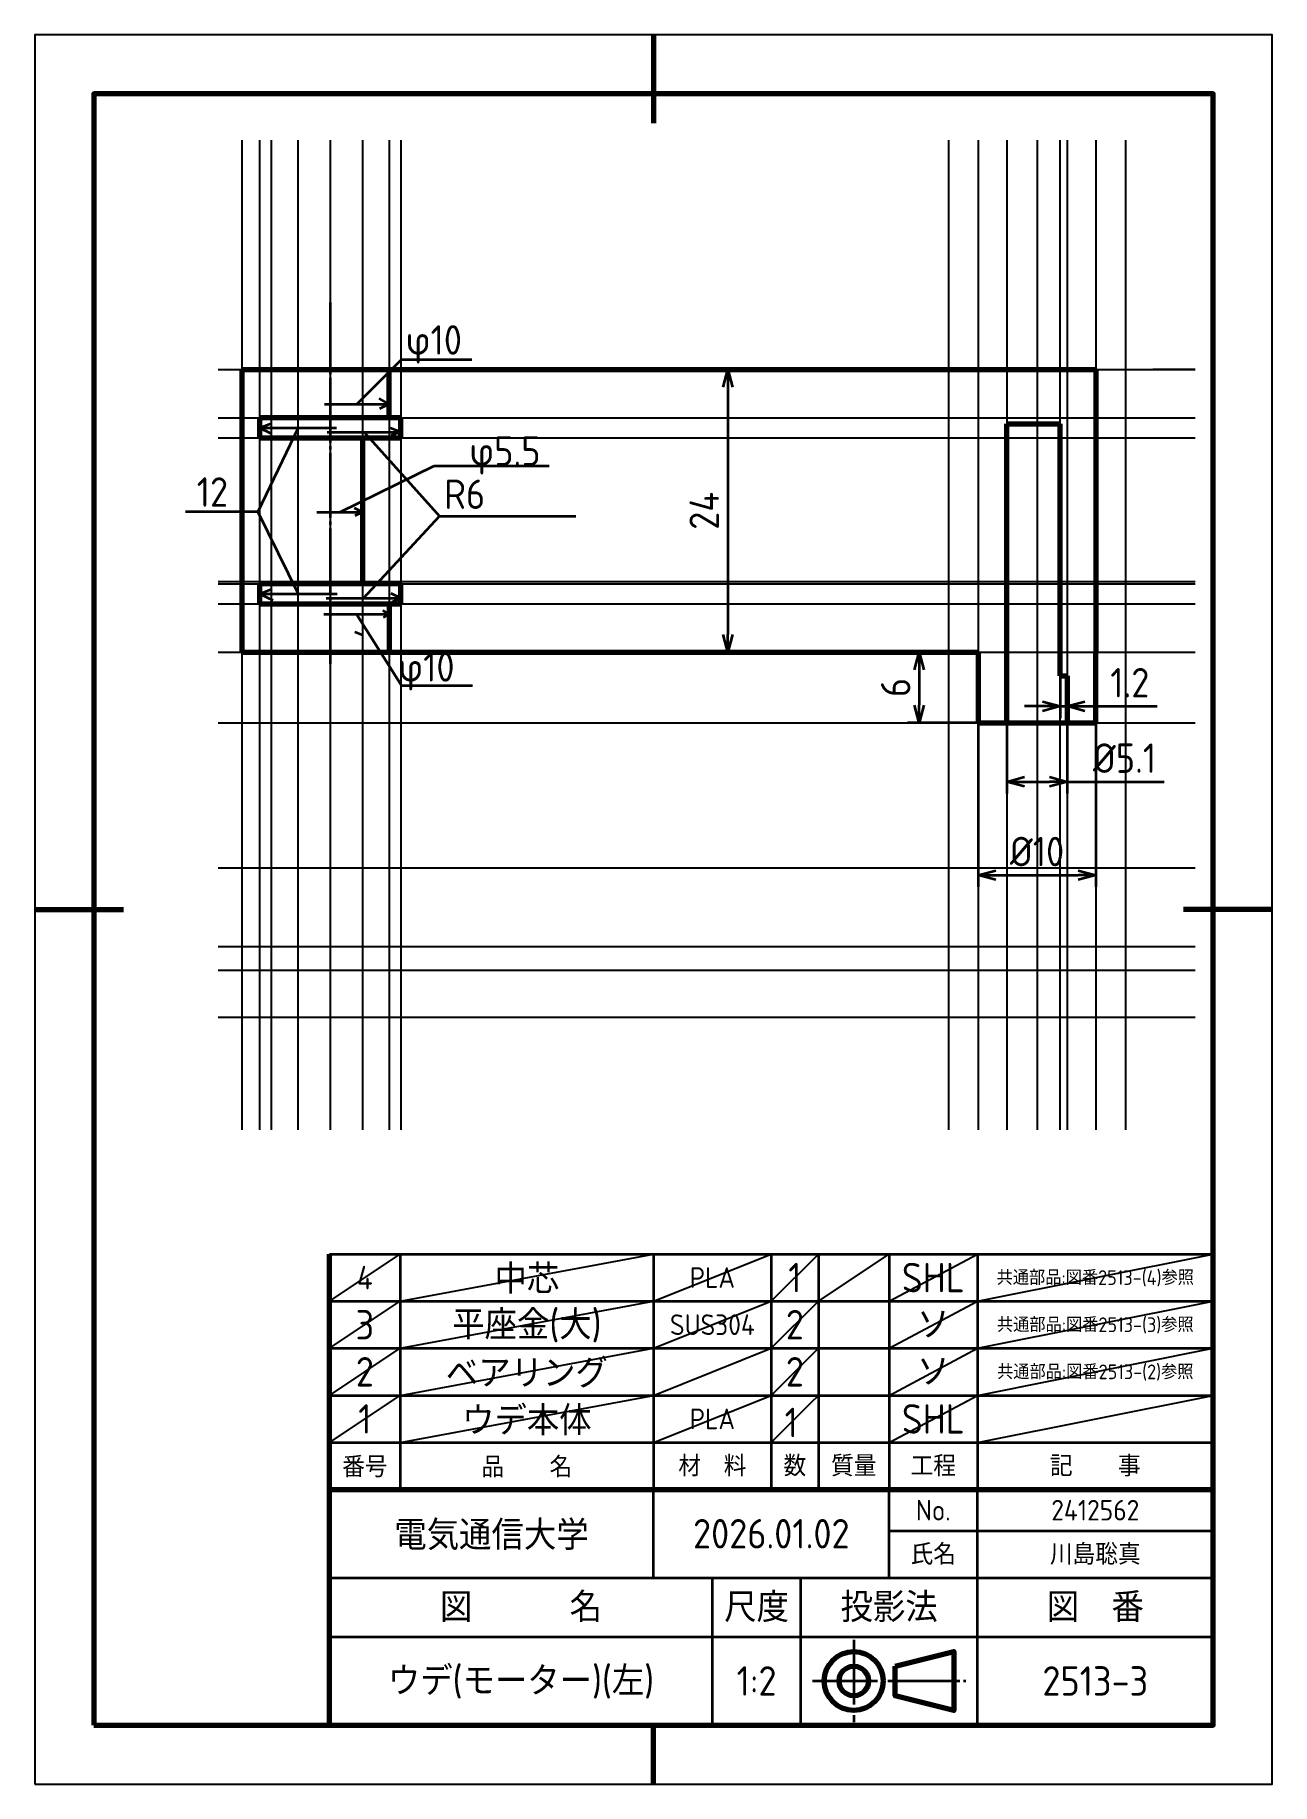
# Model space of a CAD drawing. Header units: millimetres. Extents: x 0 to 210, y 0 to 297.
import ezdxf
from ezdxf.enums import TextEntityAlignment as Align

# ---------------------------------------------------------------- set-up
doc = ezdxf.new("R2010")
doc.units = ezdxf.units.MM
doc.linetypes.add('JIS_08_11', pattern=[12.8, 11, -0.6, 0.6, -0.6])
doc.layers.add('1 図枠', color=7, linetype='Continuous')
for name, color, linetype, lineweight in [('2 外形線', 7, 'Continuous', 70), ('4中心線', 2, 'JIS_08_11', 35), ('6 寸法', 6, 'Continuous', 35)]:
    doc.layers.add(name, color=color, linetype=linetype, lineweight=lineweight)
doc.layers.add('7 仮想線', color=3, linetype='Continuous', plot=False)
doc.styles.get("Standard").update_dxf_attribs({"font": 'isocp.shx', "bigfont": 'extfont.shx'})
doc.dimstyles.new('AM_JIS$0', dxfattribs={"dimtxt": 5, "dimasz": 3, "dimexe": 2, "dimexo": 0, "dimgap": 1.5, "dimtad": 3, "dimdsep": 46, "dimtxsty": 'Standard', "dimblk": 'OPEN30', "dimcen": 0, "dimclrd": 256, "dimclre": 256, "dimclrt": 6, "dimadec": 0, "dimazin": 2, "dimtp": 0.1, "dimtm": 0.1, "dimtfac": 0.71, "dimtmove": 0, "dimatfit": 3, "dimldrblk": 'OPEN30', "dimfxl": 1, "dimtfill": 1, "dimlwd": -1, "dimlwe": -1, "dimarcsym": 1})

# ---------------------------------------------------------------- blocks, each defined once
blk = doc.blocks.new('_Open30')
at = {"color": 0, "linetype": 'ByBlock', "lineweight": -2}
for p, q in [((-1, 0.268), (0, 0)), ((0, 0), (-1, -0.268)), ((0, 0), (-1, 0))]:
    blk.add_line(p, q, dxfattribs=at)
blk = doc.blocks.new('*D8')
at = {"layer": '6 寸法', "linetype": 'ByBlock', "transparency": 16777216}
for p, q in [((165.01, 180.2), (165.01, 168.2)), ((175.21, 180.2), (175.21, 168.2)), ((168.01, 170.2), (172.21, 170.2)), ((175.21, 170.2), (191.71, 170.2))]:
    blk.add_line(p, q, dxfattribs=at)
at = {"layer": 'Defpoints', "color": 0, "transparency": 16777216}
for p in [(165.01, 180.2), (175.21, 180.2), (175.21, 170.2)]:
    blk.add_point(p, dxfattribs=at)
at = {"layer": '6 寸法', "transparency": 16777216, "xscale": 3, "yscale": 3, "zscale": 3, "rotation": 180}
blk.add_blockref('_Open30', (165.01, 170.2), dxfattribs=at)
at = {"layer": '6 寸法', "transparency": 16777216, "xscale": 3, "yscale": 3, "zscale": 3}
blk.add_blockref('_Open30', (175.21, 170.2), dxfattribs=at)
at = {"layer": '6 寸法', "color": 6, "transparency": 16777216, "insert": (184.96, 174.2), "char_height": 5, "attachment_point": 5}
blk.add_mtext('%%C5.1', dxfattribs=at)
blk = doc.blocks.new('*D9')
at = {"layer": '6 寸法', "linetype": 'ByBlock', "transparency": 16777216}
for p, q in [((174.01, 188.2), (174.01, 181.01)), ((175.21, 188.2), (175.21, 181.01)), ((171.01, 183.01), (168.01, 183.01)), ((174.01, 183.01), (175.21, 183.01)), ((178.21, 183.01), (190.51, 183.01))]:
    blk.add_line(p, q, dxfattribs=at)
at = {"layer": 'Defpoints', "color": 0, "transparency": 16777216}
for p in [(174.01, 188.2), (175.21, 188.2), (175.21, 183.01)]:
    blk.add_point(p, dxfattribs=at)
at = {"layer": '6 寸法', "transparency": 16777216, "xscale": 3, "yscale": 3, "zscale": 3}
blk.add_blockref('_Open30', (174.01, 183.01), dxfattribs=at)
at = {"layer": '6 寸法', "transparency": 16777216, "xscale": 3, "yscale": 3, "zscale": 3, "rotation": 180}
blk.add_blockref('_Open30', (175.21, 183.01), dxfattribs=at)
at = {"layer": '6 寸法', "color": 6, "transparency": 16777216, "insert": (185.86, 187.01), "char_height": 5, "attachment_point": 5}
blk.add_mtext('1.2', dxfattribs=at)
blk = doc.blocks.new('*D10')
at = {"layer": '6 寸法', "linetype": 'ByBlock', "transparency": 16777216}
for p, q in [((107.61, 240.2), (119.61, 240.2)), ((117.61, 237.2), (117.61, 195.2)), ((160.11, 192.2), (115.61, 192.2))]:
    blk.add_line(p, q, dxfattribs=at)
at = {"layer": 'Defpoints', "color": 0, "transparency": 16777216}
for p in [(107.61, 240.2), (117.61, 192.2), (160.11, 192.2)]:
    blk.add_point(p, dxfattribs=at)
at = {"layer": '6 寸法', "transparency": 16777216, "xscale": 3, "yscale": 3, "zscale": 3}
for p, rotation in [((117.61, 240.2), 90), ((117.61, 192.2), 270)]:
    blk.add_blockref('_Open30', p, dxfattribs=dict(at, rotation=rotation))
at = {"layer": '6 寸法', "color": 6, "transparency": 16777216, "insert": (113.61, 216.2), "char_height": 5, "attachment_point": 5, "rotation": 90}
blk.add_mtext('24', dxfattribs=at)
blk = doc.blocks.new('*D13')
at = {"layer": '6 寸法', "linetype": 'ByBlock', "transparency": 16777216}
for p, q in [((160.11, 180.2), (160.11, 152.34)), ((180.11, 180.2), (180.11, 152.34)), ((163.11, 154.34), (177.11, 154.34))]:
    blk.add_line(p, q, dxfattribs=at)
at = {"layer": 'Defpoints', "color": 0, "transparency": 16777216}
for p in [(160.11, 180.2), (180.11, 180.2), (180.11, 154.34)]:
    blk.add_point(p, dxfattribs=at)
at = {"layer": '6 寸法', "transparency": 16777216, "xscale": 3, "yscale": 3, "zscale": 3, "rotation": 180}
blk.add_blockref('_Open30', (160.11, 154.34), dxfattribs=at)
at = {"layer": '6 寸法', "transparency": 16777216, "xscale": 3, "yscale": 3, "zscale": 3}
blk.add_blockref('_Open30', (180.11, 154.34), dxfattribs=at)
at = {"layer": '6 寸法', "color": 6, "transparency": 16777216, "insert": (170.11, 158.34), "char_height": 5, "attachment_point": 5}
blk.add_mtext('%%C10', dxfattribs=at)
blk = doc.blocks.new('*D21')
at = {"layer": '6 寸法', "linetype": 'ByBlock', "transparency": 16777216}
for p, q in [((160.11, 192.2), (148.11, 192.2)), ((150.11, 189.2), (150.11, 183.2)), ((160.11, 180.2), (148.11, 180.2))]:
    blk.add_line(p, q, dxfattribs=at)
at = {"layer": 'Defpoints', "color": 0, "transparency": 16777216}
for p in [(160.11, 192.2), (150.11, 180.2), (160.11, 180.2)]:
    blk.add_point(p, dxfattribs=at)
at = {"layer": '6 寸法', "transparency": 16777216, "xscale": 3, "yscale": 3, "zscale": 3}
for p, rotation in [((150.11, 192.2), 90), ((150.11, 180.2), 270)]:
    blk.add_blockref('_Open30', p, dxfattribs=dict(at, rotation=rotation))
at = {"layer": '6 寸法', "color": 6, "transparency": 16777216, "insert": (146.11, 186.2), "char_height": 5, "attachment_point": 5, "rotation": 90}
blk.add_mtext('6', dxfattribs=at)

msp = doc.modelspace()

# ---------------------------------------------------------------- linework, layer by layer
at = {"layer": '1 図枠', "lineweight": 70}
for p, q in [((105, 297), (105, 282)), ((0, 148.5), (15, 148.5)), ((210, 148.5), (195, 148.5)), ((50, 50), (50, 66)), ((50, 10), (50, 50)), ((50, 50), (200, 50)), ((105, 0), (105, 10))]:
    msp.add_line(p, q, dxfattribs=at)
at = {"layer": '1 図枠', "lineweight": 35}
for p, q in [((50, 90), (200, 90)), ((62, 90), (62, 50)), ((105, 90), (105, 50)), ((125, 90), (125, 50)), ((133, 90), (133, 50)), ((145, 90), (145, 50)), ((160, 90), (160, 50)), ((50, 82), (200, 82)), ((50, 74), (200, 74)), ((50, 66), (200, 66)), ((50, 58), (200, 58)), ((105, 35), (105, 50)), ((145, 35), (145, 50)), ((160, 10), (160, 50)), ((145, 43), (200, 43)), ((50, 35), (200, 35)), ((115, 10), (115, 35)), ((130, 10), (130, 35)), ((50, 25), (200, 25))]:
    msp.add_line(p, q, dxfattribs=at)
at = {"layer": '1 図枠'}
msp.add_line((62, 66), (62, 90), dxfattribs=at)
at = {"layer": '1 図枠', "linetype": 'JIS_08_11', "lineweight": 35}
for p, q in [((139, 24.5), (139, 10.5)), ((132, 17.5), (158, 17.5))]:
    msp.add_line(p, q, dxfattribs=at)
at = {"layer": '1 図枠', "lineweight": 70}
msp.add_lwpolyline([(10, 10), (200, 10), (200, 287), (10, 287)], close=True, dxfattribs=at)
at = {"layer": '1 図枠', "linetype": 'Continuous', "lineweight": 70}
msp.add_lwpolyline([(146, 20), (156, 22.5), (156, 12.5), (146, 15)], close=True, dxfattribs=at)
for radius in [5, 2.5]:
    msp.add_circle((139, 17.5), radius, dxfattribs=at)
at = {"layer": '2 外形線'}
for p, q in [((35.106, 240.198), (35.106, 192.198)), ((35.106, 240.198), (180.106, 240.198)), ((60.106, 231.998), (60.106, 240.198)), ((180.106, 240.198), (180.106, 192.198)), ((50.106, 231.998), (38.106, 231.998)), ((38.106, 231.998), (38.106, 228.598)), ((62.106, 231.998), (50.106, 231.998)), ((62.106, 228.598), (62.106, 231.998)), ((165.006, 180.198), (165.006, 230.998)), ((165.006, 230.998), (174.006, 230.998)), ((174.006, 230.998), (174.006, 188.198)), ((38.106, 228.598), (50.106, 228.598)), ((50.106, 228.598), (62.106, 228.598)), ((55.606, 228.598), (55.606, 203.798)), ((50.106, 203.798), (38.106, 203.798)), ((38.106, 203.798), (38.106, 200.398)), ((62.106, 203.798), (50.106, 203.798)), ((62.106, 200.398), (62.106, 203.798)), ((38.106, 200.398), (50.106, 200.398)), ((50.106, 200.398), (62.106, 200.398)), ((60.106, 200.398), (60.106, 192.198)), ((35.106, 192.198), (160.106, 192.198)), ((160.106, 192.198), (160.106, 180.198)), ((180.106, 180.198), (180.106, 192.198)), ((174.006, 188.198), (175.206, 188.198)), ((175.206, 188.198), (175.206, 180.198)), ((160.106, 180.198), (180.106, 180.198)), ((50, 66), (50, 90))]:
    msp.add_line(p, q, dxfattribs=at)
at = {"layer": '4中心線'}
msp.add_line((50.106, 251.596), (50.106, 190.198), dxfattribs=at)
at = {"layer": '6 寸法'}
for p, q in [((54.635, 234.318), (62.233, 241.916)), ((62.233, 241.916), (74.171, 241.916)), ((60.106, 234.318), (58.448, 235.249)), ((49.163, 234.318), (60.106, 234.318)), ((60.106, 234.318), (58.466, 233.497)), ((44.66, 230.298), (37.829, 216.005)), ((38.106, 230.298), (40.04, 231)), ((38.106, 230.298), (51.213, 230.298)), ((38.106, 230.298), (39.961, 229.368)), ((49.625, 229.562), (62.106, 229.562)), ((55.865, 229.562), (68.647, 215.306)), ((62.106, 229.562), (60.339, 230.236)), ((62.106, 229.562), (60.449, 228.979)), ((51.734, 215.976), (67.755, 223.828)), ((67.755, 223.828), (87.262, 223.828)), ((37.829, 216.005), (25.573, 216.005)), ((37.829, 216.005), (44.696, 202.098)), ((47.861, 215.976), (55.606, 215.976)), ((55.606, 215.976), (54.224, 216.673)), ((55.606, 215.976), (54.316, 215.348)), ((55.769, 201.38), (68.647, 215.306)), ((68.647, 215.306), (91.815, 215.306)), ((91.815, 215.306), (91.815, 215.306)), ((38.106, 202.098), (38.106, 203.798)), ((38.106, 202.098), (40.272, 202.96)), ((38.106, 202.098), (51.286, 202.098)), ((38.106, 202.098), (40.354, 201.036)), ((62.106, 201.38), (60.485, 202.185)), ((49.431, 201.38), (62.106, 201.38)), ((60.106, 198.631), (59.026, 199.253)), ((62.106, 201.38), (60.653, 200.683)), ((49.062, 198.631), (60.106, 198.631)), ((54.584, 198.631), (62.201, 186.523)), ((60.106, 198.631), (59.099, 198.083)), ((55.606, 195.108), (54.318, 195.62)), ((62.201, 186.523), (74.293, 186.523))]:
    msp.add_line(p, q, dxfattribs=at)
at = {"layer": '7 仮想線'}
for p, q in [((35.106, 279.157), (35.106, 111.092)), ((38.106, 279.157), (38.106, 111.092)), ((40.106, 279.157), (40.106, 111.092)), ((44.606, 279.157), (44.606, 111.092)), ((50.106, 279.157), (50.106, 111.092)), ((55.606, 279.157), (55.606, 111.092)), ((60.106, 279.157), (60.106, 111.092)), ((62.106, 279.157), (62.106, 111.092)), ((155.106, 279.157), (155.106, 111.092)), ((160.106, 279.157), (160.106, 111.092)), ((165.006, 279.157), (165.006, 111.092)), ((170.106, 279.157), (170.106, 111.092)), ((174.006, 279.157), (174.006, 111.092)), ((175.206, 279.157), (175.206, 111.092)), ((180.106, 279.157), (180.106, 111.092)), ((180.106, 279.157), (180.106, 111.092)), ((185.106, 279.157), (185.106, 111.092)), ((31.121, 240.198), (196.933, 240.198)), ((196.933, 240.198), (189.749, 240.198)), ((189.749, 240.198), (189.749, 240.198)), ((31.121, 231.998), (196.933, 231.998)), ((31.121, 228.598), (196.933, 228.598)), ((31.121, 204.198), (196.933, 204.198)), ((31.121, 204.198), (196.933, 204.198)), ((31.121, 204.198), (196.933, 204.198)), ((31.121, 203.798), (196.933, 203.798)), ((31.121, 200.398), (196.933, 200.398)), ((31.121, 192.198), (196.933, 192.198)), ((31.121, 180.198), (196.933, 180.198)), ((31.121, 155.598), (196.933, 155.598)), ((31.121, 142.198), (196.933, 142.198)), ((31.121, 138.198), (196.933, 138.198)), ((31.121, 130.198), (196.933, 130.198)), ((50, 66), (50, 90)), ((50, 82), (62, 90)), ((62, 90), (62, 82)), ((62, 82), (105, 90)), ((105, 90), (105, 82)), ((105, 82), (125, 90)), ((125, 90), (125, 82)), ((125, 82), (133, 90)), ((133, 90), (133, 82)), ((133, 82), (145, 90)), ((145, 90), (145, 82)), ((145, 82), (160, 90)), ((160, 90), (160, 82)), ((160, 82), (200, 90)), ((50, 74), (62, 82)), ((62, 74), (105, 82)), ((105, 74), (125, 82)), ((125, 74), (133, 82)), ((145, 74), (160, 82)), ((160, 74), (200, 82)), ((50, 66), (62, 74)), ((62, 74), (50, 74)), ((62, 66), (105, 74)), ((105, 66), (125, 74)), ((125, 66), (133, 74)), ((145, 66), (160, 74)), ((160, 66), (200, 74)), ((50, 58), (62, 66)), ((62, 66), (50, 66)), ((62, 58), (105, 66)), ((105, 58), (125, 66)), ((131.785, 64.785), (133, 66)), ((145, 58), (160, 66)), ((160, 58), (200, 66)), ((125, 58), (131.785, 64.785))]:
    msp.add_line(p, q, dxfattribs=at)
msp.add_lwpolyline([(0, 0), (210, 0), (210, 297), (0, 297)], close=True, dxfattribs=at)
at = {"layer": 'Defpoints'}
msp.add_line((62, 66), (62, 90), dxfattribs=at)

# ---------------------------------------------------------------- texts
at = {"layer": '1 図枠'}
for s, height, p in [('4', 4, (56, 86)), ('中芯', 5, (83.5, 86)), ('PLA', 3.5, (115, 86)), ('1', 5, (129, 86)), ('SHL', 5, (152.5, 86)), ('共通部品:図番2513-(4)参照', 2.5, (180, 86)), ('3', 5, (56, 78)), ('平座金(大)', 5, (83.5, 78)), ('2', 5, (129, 78)), ('ソ', 5, (152.5, 78)), ('SUS304', 3.5, (115, 78)), ('共通部品:図番2513-(3)参照', 2.5, (180, 78)), ('2', 5, (56, 70)), ('ベアリング', 5, (83.5, 70)), ('2', 5, (129, 70)), ('ソ', 5, (152.5, 70)), ('共通部品:図番2513-(2)参照', 2.5, (180, 70)), ('1', 5, (56, 62)), ('ウデ本体', 5, (83.5, 62)), ('PLA', 3.5, (115, 62)), ('1', 5, (128.392, 61.392)), ('SHL', 5, (152.5, 62)), ('番号', 3.5, (56, 54)), ('品\u3000\u3000名', 3.5, (83.5, 54)), ('電気通信大学', 5, (77.5, 42.5))]:
    msp.add_text(s, height=height, dxfattribs=at).set_placement(p, align=Align.MIDDLE)
for s, height, p in [('材\u3000料', 3.5, (115, 54)), ('数', 3.5, (129, 54)), ('質量', 3.5, (139, 54)), ('工程', 3.5, (152.5, 54)), ('記\u3000\u3000事', 3.5, (180, 54)), ('No.', 3.5, (152.5, 46.5)), ('2412562', 3.5, (180, 46.5)), ('2026.01.02', 5, (125, 42.5)), ('氏名', 3.5, (152.5, 39)), ('川島聡真', 3.5, (180, 39)), ('図\u3000\u3000\u3000名', 5, (82.5, 30)), ('尺度', 5, (122.5, 30)), ('投影法', 5, (145, 30)), ('図\u3000番', 5, (180, 30)), ('ウデ(モーター)(左)', 5, (82.5, 17.5)), ('1:2', 5, (122.5, 17.5)), ('2513-3', 5, (180, 17.5))]:
    msp.add_text(s, height=height, dxfattribs=at).set_placement(p, align=Align.MIDDLE_CENTER)
at = {"layer": '6 寸法', "lineweight": 50, "char_height": 5, "attachment_point": 1}
for s, width, insert in [('φ10', 23.17615, (62.933, 247.715)), ('φ5.5', 23.29731, (73.736, 228.861)), ('12', 20.32867, (27.465, 221.889)), ('R6', 22.35674, (69.458, 221.519)), ('φ10', 12.00438, (61.673, 192.198))]:
    msp.add_mtext_dynamic_manual_height_columns(s, width=width, gutter_width=25, heights=[0], dxfattribs=dict(at, insert=insert))
at = {"layer": '7 仮想線'}
msp.add_text('1', height=5, dxfattribs=at).set_placement((56, 62), align=Align.MIDDLE)

# ---------------------------------------------------------------- dimensions: what is measured, and where the dimension line sits
at = {"layer": '6 寸法'}
for base, p1, p2, text, picture, middle in [((117.606, 192.198), (107.606, 240.198), (160.106, 192.198), '24', '*D10', (113.606, 216.198)), ((150.106, 180.198), (160.106, 192.198), (160.106, 180.198), '6', '*D21', (146.106, 186.198))]:
    dim = msp.add_linear_dim(base=base, p1=p1, p2=p2, angle=90, text=text, dimstyle='AM_JIS$0', override={"dimpost": '', "dimtfill": 0}, dxfattribs=at)
    dim.commit()
    dim.dimension.update_dxf_attribs({"geometry": picture, "text_midpoint": middle})
dim = msp.add_aligned_dim(p1=(174.006, 188.198), p2=(175.206, 188.198), distance=-5.193, dimstyle='AM_JIS$0', override={"dimtfill": 0}, dxfattribs=at)
dim.commit()
dim.dimension.update_dxf_attribs({"geometry": '*D9', "text_midpoint": (185.856, 187.006)})
dim = msp.add_linear_dim(base=(180.106, 154.337), p1=(160.106, 180.198), p2=(180.106, 180.198), text='%%C10', dimstyle='AM_JIS$0', override={"dimpost": '', "dimtfill": 0}, dxfattribs=at)
dim.commit()
dim.dimension.update_dxf_attribs({"geometry": '*D13', "text_midpoint": (170.106, 158.337)})
dim = msp.add_aligned_dim(p1=(165.006, 180.198), p2=(175.206, 180.198), distance=-10, text='%%C5.1', dimstyle='AM_JIS$0', override={"dimpost": '', "dimtfill": 0}, dxfattribs=at)
dim.commit()
dim.dimension.update_dxf_attribs({"geometry": '*D8', "text_midpoint": (184.956, 174.198)})

doc.saveas('drawing.dxf')
